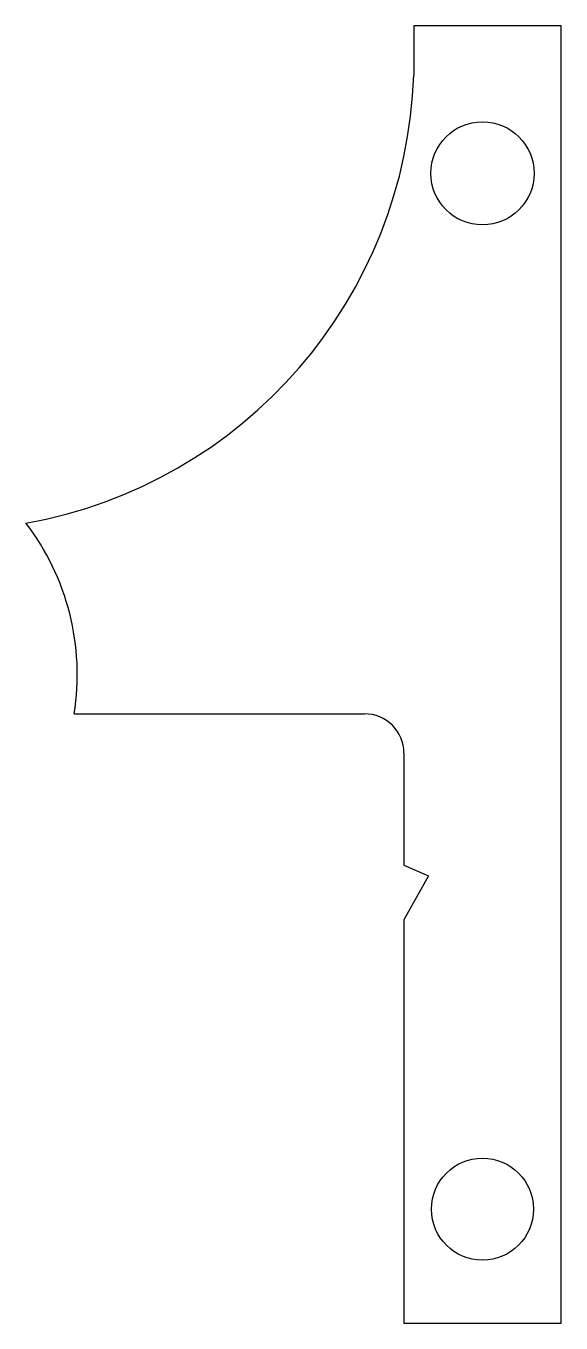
# Model space of a CAD drawing. Extents: x 815 to 870, y -2 to 130.
import ezdxf

# ---------------------------------------------------------------- set-up
doc = ezdxf.new("R2010")
doc.units = 0
doc.header["$MEASUREMENT"] = 0
doc.layers.get('0').update_dxf_attribs({"linetype": 'CONTINUOUS'})

msp = doc.modelspace()

# ---------------------------------------------------------------- linework, layer by layer
at = {"color": 30, "linetype": 'CONTINUOUS'}
for p, q in [((869.6, 129.8), (854.6, 129.8)), ((854.6, 129.8), (854.6, 124.8)), ((869.6, -2.2), (869.6, 129.8)), ((820.03, 59.8), (849.6, 59.8)), ((853.6, 55.8), (853.6, 44.4)), ((853.6, 44.4), (856.1, 43.3)), ((856.1, 43.3), (853.6, 38.83)), ((853.6, 38.83), (853.6, -2.2)), ((853.6, -2.2), (869.6, -2.2))]:
    msp.add_line(p, q, dxfattribs=at)
for centre, radius in [((861.6, 114.8), 5.25), ((861.6, 9.39), 5.19)]:
    msp.add_circle(centre, radius, dxfattribs=at)
for centre, radius, start, end in [((806.72, 126.36), 47.9, 280.0997, 358.1373), ((795.08, 63.81), 25.27, 350.8714, 37.5093), ((849.6, 55.8), 4, 0, 90)]:
    msp.add_arc(centre, radius, start, end, dxfattribs=at)

doc.saveas('drawing.dxf')
